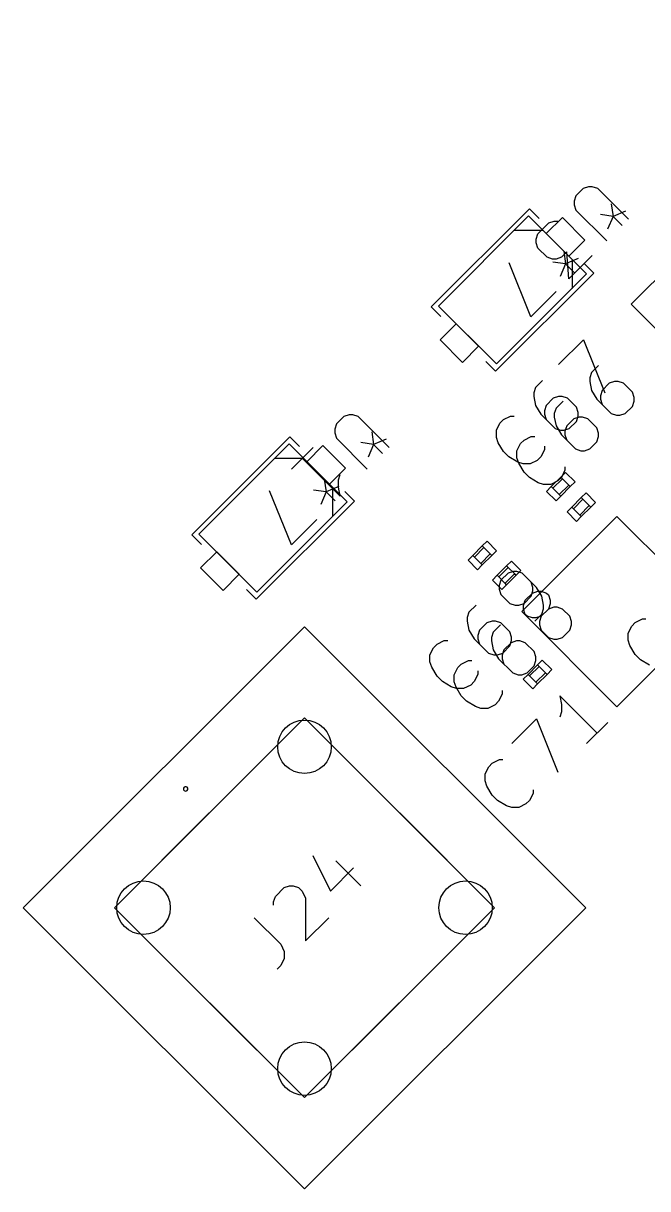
# Model space of a CAD drawing. Header units: millimetres. Extents: x -1 to 260, y -75 to 300.
# Drawn here: x 122.92 to 136.85, y 217.28 to 243.29 of the extents above; entities that cross this region are included whole.
import ezdxf

# ---------------------------------------------------------------- set-up
doc = ezdxf.new("R2010")
doc.units = ezdxf.units.MM
for name, color, linetype, true_color in [('Edge.Cuts', 254, 'CONTINUOUS', 0xd0d2cd), ('F.Fab', 9, 'CONTINUOUS', 0xafafaf), ('F.Silkscreen', 41, 'CONTINUOUS', 0xf2eda1)]:
    doc.layers.add(name, color=color, linetype=linetype, true_color=true_color)

msp = doc.modelspace()

# ---------------------------------------------------------------- linework, layer by layer
at = {"layer": 'Edge.Cuts'}
for centre in [(129.191268, 227.143695), (125.599166, 223.551593), (132.78337, 223.551593), (129.191268, 219.959491)]:
    msp.add_circle(centre, 0.5969, dxfattribs=at)
at = {"layer": 'F.Fab', "linetype": 'CONTINUOUS'}
for p, q in [((136.478041, 237.019915), (142.750078, 243.291952)), ((134.18921, 238.992367), (132.177633, 236.98079)), ((135.482367, 237.69921), (134.18921, 238.992367)), ((134.943552, 238.956446), (134.584342, 238.597236)), ((135.446446, 238.453552), (134.943552, 238.956446)), ((134.512499, 238.669078), (133.865921, 238.669078)), ((134.584342, 238.597236), (135.087236, 238.094342)), ((135.087236, 238.094342), (135.446446, 238.453552)), ((134.972305, 238.203375), (135.012503, 237.921994)), ((135.293884, 238.042586), (135.012503, 237.921994)), ((135.159078, 238.022499), (135.159078, 237.375921)), ((135.012503, 237.921994), (134.731121, 237.962191)), ((135.012503, 237.921994), (134.891911, 237.640613)), ((135.213489, 237.721007), (135.012503, 237.921994)), ((133.47079, 235.687633), (135.482367, 237.69921)), ((132.177633, 236.98079), (133.47079, 235.687633)), ((142.750078, 230.747878), (136.478041, 237.019915)), ((132.572764, 236.585658), (132.213554, 236.226448)), ((133.075658, 236.082764), (132.572764, 236.585658)), ((132.213554, 236.226448), (132.716448, 235.723554)), ((132.716448, 235.723554), (133.075658, 236.082764)), ((128.84921, 233.902367), (126.837633, 231.89079)), ((130.142367, 232.60921), (128.84921, 233.902367)), ((129.603552, 233.866446), (129.244342, 233.507236)), ((130.106446, 233.363552), (129.603552, 233.866446)), ((129.172499, 233.579078), (128.525921, 233.579078)), ((129.244342, 233.507236), (129.747236, 233.004342)), ((129.747236, 233.004342), (130.106446, 233.363552)), ((129.632305, 233.113375), (129.672503, 232.831994)), ((134.694939, 232.9505), (134.907071, 233.162632)), ((134.942426, 233.127277), (134.730294, 232.915145)), ((134.907071, 233.162632), (135.013137, 233.268698)), ((134.907071, 233.162632), (134.942426, 233.127277)), ((135.119203, 232.9505), (134.907071, 233.162632)), ((135.013137, 233.268698), (135.225269, 233.056566)), ((129.672503, 232.831994), (129.391121, 232.872191)), ((129.672503, 232.831994), (129.551911, 232.550613)), ((129.953884, 232.952586), (129.672503, 232.831994)), ((129.873489, 232.631007), (129.672503, 232.831994)), ((129.819078, 232.932499), (129.819078, 232.285921)), ((134.588873, 232.844434), (134.694939, 232.9505)), ((134.801005, 232.632302), (134.588873, 232.844434)), ((134.730294, 232.915145), (134.694939, 232.9505)), ((134.694939, 232.9505), (134.907071, 232.738368)), ((134.871716, 232.773723), (135.083848, 232.985855)), ((135.119203, 232.9505), (134.907071, 232.738368)), ((135.083848, 232.985855), (135.119203, 232.9505)), ((135.225269, 233.056566), (135.119203, 232.9505)), ((135.364646, 232.70506), (135.470712, 232.811126)), ((135.470712, 232.811126), (135.682844, 232.598994)), ((128.13079, 230.597633), (130.142367, 232.60921)), ((134.907071, 232.738368), (134.801005, 232.632302)), ((134.907071, 232.738368), (134.871716, 232.773723)), ((135.152514, 232.492928), (135.364646, 232.70506)), ((135.400001, 232.669705), (135.187869, 232.457573)), ((135.364646, 232.70506), (135.400001, 232.669705)), ((135.576778, 232.492928), (135.364646, 232.70506)), ((135.682844, 232.598994), (135.576778, 232.492928)), ((135.046448, 232.386862), (135.152514, 232.492928)), ((135.25858, 232.17473), (135.046448, 232.386862)), ((135.187869, 232.457573), (135.152514, 232.492928)), ((135.152514, 232.492928), (135.364646, 232.280796)), ((135.329291, 232.316151), (135.541423, 232.528283)), ((135.364646, 232.280796), (135.329291, 232.316151)), ((135.576778, 232.492928), (135.364646, 232.280796)), ((135.541423, 232.528283), (135.576778, 232.492928)), ((136.16, 232.28132), (134.03868, 230.16)), ((135.364646, 232.280796), (135.25858, 232.17473)), ((136.16, 232.28132), (138.28132, 230.16)), ((126.837633, 231.89079), (128.13079, 230.597633)), ((132.945443, 231.41414), (133.157575, 231.626272)), ((133.19293, 231.590917), (132.980798, 231.378785)), ((133.157575, 231.626272), (133.263641, 231.732338)), ((133.157575, 231.626272), (133.19293, 231.590917)), ((133.369707, 231.41414), (133.157575, 231.626272)), ((133.263641, 231.732338), (133.475773, 231.520206)), ((133.475773, 231.520206), (133.369707, 231.41414)), ((127.232764, 231.495658), (126.873554, 231.136448)), ((127.735658, 230.992764), (127.232764, 231.495658)), ((132.839377, 231.308074), (132.945443, 231.41414)), ((133.051509, 231.095942), (132.839377, 231.308074)), ((132.945443, 231.41414), (133.157575, 231.202008)), ((132.980798, 231.378785), (132.945443, 231.41414)), ((133.12222, 231.237363), (133.334352, 231.449495)), ((133.369707, 231.41414), (133.157575, 231.202008)), ((133.334352, 231.449495), (133.369707, 231.41414)), ((133.7, 231.183847), (133.806066, 231.289913)), ((133.806066, 231.289913), (134.018198, 231.077781)), ((126.873554, 231.136448), (127.376448, 230.633554)), ((127.376448, 230.633554), (127.735658, 230.992764)), ((133.157575, 231.202008), (133.051509, 231.095942)), ((133.157575, 231.202008), (133.12222, 231.237363)), ((133.487868, 230.971715), (133.7, 231.183847)), ((133.735355, 231.148492), (133.523223, 230.93636)), ((133.664645, 230.794938), (133.876777, 231.00707)), ((133.7, 231.183847), (133.735355, 231.148492)), ((133.912132, 230.971715), (133.7, 231.183847)), ((133.876777, 231.00707), (133.912132, 230.971715)), ((134.018198, 231.077781), (133.912132, 230.971715)), ((133.381802, 230.865649), (133.487868, 230.971715)), ((133.593934, 230.653517), (133.381802, 230.865649)), ((133.487868, 230.971715), (133.7, 230.759583)), ((133.523223, 230.93636), (133.487868, 230.971715)), ((133.7, 230.759583), (133.593934, 230.653517)), ((133.7, 230.759583), (133.664645, 230.794938)), ((133.912132, 230.971715), (133.7, 230.759583)), ((134.03868, 230.16), (136.16, 228.03868)), ((138.28132, 230.16), (136.16, 228.03868)), ((122.919231, 223.551593), (129.191268, 229.82363)), ((129.191268, 229.82363), (135.463305, 223.551593)), ((134.177574, 228.75874), (134.389706, 228.970872)), ((134.425061, 228.935517), (134.212929, 228.723385)), ((134.389706, 228.970872), (134.495772, 229.076938)), ((134.389706, 228.970872), (134.425061, 228.935517)), ((134.601838, 228.75874), (134.389706, 228.970872)), ((134.495772, 229.076938), (134.707904, 228.864806)), ((134.071508, 228.652674), (134.177574, 228.75874)), ((134.28364, 228.440542), (134.071508, 228.652674)), ((134.177574, 228.75874), (134.389706, 228.546608)), ((134.212929, 228.723385), (134.177574, 228.75874)), ((134.354351, 228.581963), (134.566483, 228.794095)), ((134.601838, 228.75874), (134.389706, 228.546608)), ((134.566483, 228.794095), (134.601838, 228.75874)), ((134.707904, 228.864806), (134.601838, 228.75874)), ((134.389706, 228.546608), (134.28364, 228.440542)), ((134.389706, 228.546608), (134.354351, 228.581963)), ((124.95287, 223.551593), (129.191268, 227.789991)), ((129.191268, 227.789991), (133.429666, 223.551593)), ((129.191268, 217.279556), (122.919231, 223.551593)), ((129.191268, 219.313195), (124.95287, 223.551593)), ((133.429666, 223.551593), (129.191268, 219.313195)), ((135.463305, 223.551593), (129.191268, 217.279556))]:
    msp.add_line(p, q, dxfattribs=at)
at = {"layer": 'F.Fab'}
for centre in [(129.191268, 227.143695), (125.599166, 223.551593), (132.78337, 223.551593), (129.191268, 219.959491)]:
    msp.add_circle(centre, 0.5969, dxfattribs=at)
at = {"layer": 'F.Silkscreen', "linetype": 'CONTINUOUS'}
for p, q in [((135.407747, 239.603101), (135.246341, 239.441696)), ((135.5288, 239.643453), (135.407747, 239.603101)), ((135.609503, 239.643453), (135.5288, 239.643453)), ((135.730557, 239.603101), (135.609503, 239.643453)), ((136.416529, 238.91713), (135.730557, 239.603101)), ((135.246341, 239.441696), (135.20599, 239.320642)), ((135.20599, 239.320642), (135.20599, 239.23994)), ((134.207171, 239.154012), (132.015988, 236.962829)), ((134.422697, 238.938486), (134.207171, 239.154012)), ((135.20599, 239.23994), (135.246341, 239.118886)), ((135.246341, 239.118886), (135.932313, 238.432914)), ((136.031975, 239.263045), (136.072173, 238.981664)), ((136.353554, 239.102256), (136.072173, 238.981664)), ((134.398965, 238.594319), (134.641072, 238.836427)), ((134.641072, 238.836427), (134.762126, 238.876778)), ((134.762126, 238.876778), (134.842829, 238.876778)), ((136.072173, 238.981664), (135.790791, 239.021861)), ((136.072173, 238.981664), (135.951581, 238.700283)), ((136.273159, 238.780677), (136.072173, 238.981664)), ((134.358613, 238.473266), (134.398965, 238.594319)), ((134.358613, 238.392563), (134.358613, 238.473266)), ((134.398965, 238.271509), (134.358613, 238.392563)), ((134.600721, 238.069753), (134.398965, 238.271509)), ((134.721775, 238.029401), (134.600721, 238.069753)), ((134.802478, 238.029401), (134.721775, 238.029401)), ((134.923531, 238.069753), (134.802478, 238.029401)), ((135.044585, 238.190807), (134.923531, 238.069753)), ((135.084937, 237.585537), (135.044585, 238.190807)), ((135.609503, 238.110104), (135.084937, 237.585537)), ((134.237559, 236.73816), (133.753344, 237.948699)), ((135.644012, 237.717171), (135.428486, 237.932697)), ((133.452829, 235.525988), (135.644012, 237.717171)), ((134.802477, 237.303078), (134.237559, 236.73816)), ((132.015988, 236.962829), (132.231514, 236.747303)), ((134.858441, 235.674256), (135.413061, 236.228877)), ((135.413061, 236.228877), (135.88845, 235.040404)), ((133.237303, 235.741514), (133.452829, 235.525988)), ((135.593326, 235.493994), (135.55371, 235.375147)), ((135.751789, 235.652457), (135.593326, 235.493994)), ((134.343436, 235.159251), (134.30382, 235.040404)), ((134.501899, 235.317714), (134.343436, 235.159251)), ((135.55371, 235.375147), (135.55371, 235.295915)), ((135.55371, 235.295915), (135.593326, 235.097837)), ((135.989484, 235.2563), (135.831021, 235.097837)), ((136.108331, 235.295915), (135.989484, 235.2563)), ((136.187562, 235.295915), (136.108331, 235.295915)), ((136.30641, 235.2563), (136.187562, 235.295915)), ((136.504488, 235.058221), (136.30641, 235.2563)), ((134.30382, 235.040404), (134.30382, 234.961172)), ((134.30382, 234.961172), (134.343436, 234.763093)), ((134.739593, 234.921556), (134.58113, 234.763093)), ((134.858441, 234.961172), (134.739593, 234.921556)), ((134.937672, 234.961172), (134.858441, 234.961172)), ((135.056519, 234.921556), (134.937672, 234.961172)), ((135.254598, 234.723478), (135.056519, 234.921556)), ((135.593326, 235.097837), (135.712173, 234.899758)), ((135.712173, 234.899758), (136.029099, 234.582832)), ((135.831021, 235.097837), (135.791405, 234.978989)), ((135.791405, 234.978989), (135.791405, 234.899758)), ((135.791405, 234.899758), (135.831021, 234.780911)), ((136.544104, 234.939374), (136.504488, 235.058221)), ((136.544104, 234.860142), (136.544104, 234.939374)), ((134.343436, 234.763093), (134.462283, 234.565015)), ((134.58113, 234.763093), (134.541514, 234.644246)), ((134.541514, 234.644246), (134.541514, 234.565015)), ((134.801011, 234.701679), (134.761395, 234.582832)), ((134.959474, 234.860142), (134.801011, 234.701679)), ((135.294214, 234.60463), (135.254598, 234.723478)), ((136.346025, 234.582832), (136.504488, 234.741295)), ((136.504488, 234.741295), (136.544104, 234.860142)), ((130.067747, 234.513101), (129.906341, 234.351696)), ((130.1888, 234.553453), (130.067747, 234.513101)), ((130.269503, 234.553453), (130.1888, 234.553453)), ((130.390557, 234.513101), (130.269503, 234.553453)), ((131.076529, 233.82713), (130.390557, 234.513101)), ((133.551121, 234.366936), (133.630352, 234.446167)), ((133.630352, 234.446167), (133.788815, 234.525399)), ((133.788815, 234.525399), (133.868047, 234.525399)), ((134.462283, 234.565015), (134.779209, 234.248089)), ((134.541514, 234.565015), (134.58113, 234.446167)), ((134.761395, 234.582832), (134.761395, 234.5036)), ((134.761395, 234.5036), (134.801011, 234.305521)), ((135.197168, 234.463984), (135.038705, 234.305521)), ((135.096135, 234.248089), (135.254598, 234.406552)), ((135.316016, 234.5036), (135.197168, 234.463984)), ((135.254598, 234.406552), (135.294214, 234.525399)), ((135.294214, 234.525399), (135.294214, 234.60463)), ((135.395247, 234.5036), (135.316016, 234.5036)), ((135.514094, 234.463984), (135.395247, 234.5036)), ((135.712173, 234.265906), (135.514094, 234.463984)), ((136.029099, 234.582832), (136.147947, 234.543216)), ((136.147947, 234.543216), (136.227178, 234.543216)), ((136.227178, 234.543216), (136.346025, 234.582832)), ((129.906341, 234.351696), (129.86599, 234.230642)), ((129.86599, 234.230642), (129.86599, 234.14994)), ((129.86599, 234.14994), (129.906341, 234.028886)), ((130.691975, 234.173045), (130.732173, 233.891664)), ((133.471889, 234.208473), (133.551121, 234.366936)), ((133.471889, 234.05001), (133.471889, 234.208473)), ((134.779209, 234.248089), (134.898056, 234.208473)), ((134.801011, 234.305521), (134.919858, 234.107443)), ((134.898056, 234.208473), (134.977288, 234.208473)), ((134.977288, 234.208473), (135.096135, 234.248089)), ((135.038705, 234.305521), (134.999089, 234.186674)), ((134.999089, 234.186674), (134.999089, 234.107443)), ((135.751789, 234.147058), (135.712173, 234.265906)), ((135.751789, 234.067827), (135.751789, 234.147058)), ((128.867171, 234.064012), (126.675988, 231.872829)), ((129.082697, 233.848486), (128.867171, 234.064012)), ((129.906341, 234.028886), (130.592313, 233.342914)), ((130.732173, 233.891664), (130.450791, 233.931861)), ((130.732173, 233.891664), (130.611581, 233.610283)), ((131.013554, 234.012256), (130.732173, 233.891664)), ((130.933159, 233.690677), (130.732173, 233.891664)), ((133.511505, 233.931162), (133.471889, 234.05001)), ((133.630352, 233.733084), (133.511505, 233.931162)), ((133.929464, 233.750901), (134.008696, 233.909364)), ((134.008696, 233.909364), (134.087927, 233.988595)), ((134.087927, 233.988595), (134.24639, 234.067827)), ((134.24639, 234.067827), (134.325622, 234.067827)), ((134.541514, 233.851931), (134.541514, 233.772699)), ((134.919858, 234.107443), (135.236784, 233.790517)), ((134.999089, 234.107443), (135.038705, 233.988595)), ((135.55371, 233.790517), (135.712173, 233.94898)), ((135.712173, 233.94898), (135.751789, 234.067827)), ((128.89756, 233.342914), (129.381775, 233.82713)), ((133.749199, 233.614236), (133.630352, 233.733084)), ((133.947278, 233.495389), (133.749199, 233.614236)), ((133.929464, 233.592438), (133.929464, 233.750901)), ((133.96908, 233.47359), (133.929464, 233.592438)), ((134.462283, 233.614236), (134.383051, 233.535005)), ((134.541514, 233.772699), (134.462283, 233.614236)), ((135.236784, 233.790517), (135.355631, 233.750901)), ((135.355631, 233.750901), (135.434863, 233.750901)), ((135.434863, 233.750901), (135.55371, 233.790517)), ((129.139667, 233.585022), (129.987044, 232.737645)), ((134.066125, 233.455773), (133.947278, 233.495389)), ((134.087927, 233.275512), (133.96908, 233.47359)), ((134.224588, 233.455773), (134.066125, 233.455773)), ((134.383051, 233.535005), (134.224588, 233.455773)), ((134.999089, 233.394359), (134.999089, 233.315127)), ((129.946693, 233.100807), (129.987044, 233.22186)), ((129.946693, 232.939401), (129.946693, 233.100807)), ((134.206774, 233.156664), (134.087927, 233.275512)), ((134.404853, 233.037817), (134.206774, 233.156664)), ((134.840626, 233.077433), (134.682163, 232.998201)), ((134.919858, 233.156664), (134.840626, 233.077433)), ((134.999089, 233.315127), (134.919858, 233.156664)), ((128.897559, 231.64816), (128.413344, 232.858699)), ((129.987044, 232.737645), (129.946693, 232.939401)), ((130.304012, 232.627171), (130.088486, 232.842697)), ((134.5237, 232.998201), (134.404853, 233.037817)), ((134.682163, 232.998201), (134.5237, 232.998201)), ((128.112829, 230.435988), (130.304012, 232.627171)), ((129.462477, 232.213078), (128.897559, 231.64816)), ((126.675988, 231.872829), (126.891514, 231.657303)), ((133.73137, 231.017552), (133.572907, 230.859089)), ((133.850217, 231.057168), (133.73137, 231.017552)), ((133.929449, 231.057168), (133.850217, 231.057168)), ((134.048296, 231.017552), (133.929449, 231.057168)), ((134.365222, 230.700626), (134.048296, 231.017552)), ((133.572907, 230.859089), (133.533291, 230.740242)), ((133.533291, 230.740242), (133.533291, 230.66101)), ((134.285991, 230.700626), (134.246375, 230.819473)), ((127.897303, 230.651514), (128.112829, 230.435988)), ((133.533291, 230.66101), (133.572907, 230.542163)), ((133.572907, 230.542163), (133.770986, 230.344084)), ((134.087912, 230.344084), (134.246375, 230.502547)), ((134.115334, 230.416664), (134.273797, 230.575127)), ((134.246375, 230.502547), (134.285991, 230.621394)), ((134.273797, 230.575127), (134.392644, 230.614743)), ((134.285991, 230.621394), (134.285991, 230.700626)), ((134.484069, 230.502547), (134.365222, 230.700626)), ((134.392644, 230.614743), (134.471876, 230.614743)), ((134.471876, 230.614743), (134.590723, 230.575127)), ((134.523685, 230.304468), (134.484069, 230.502547)), ((134.590723, 230.575127), (134.630339, 230.535511)), ((134.630339, 230.535511), (134.669955, 230.416664)), ((133.018286, 230.304468), (132.859823, 230.146005)), ((133.770986, 230.344084), (133.889833, 230.304468)), ((133.889833, 230.304468), (133.969065, 230.304468)), ((133.969065, 230.304468), (134.087912, 230.344084)), ((134.075718, 230.297817), (134.115334, 230.416664)), ((134.075718, 230.218585), (134.075718, 230.297817)), ((134.115334, 230.099738), (134.075718, 230.218585)), ((134.630339, 230.218585), (134.471876, 230.060122)), ((134.484069, 230.10639), (134.523685, 230.225237)), ((134.523685, 230.225237), (134.523685, 230.304468)), ((134.669955, 230.337432), (134.630339, 230.218585)), ((134.749186, 230.258201), (134.630339, 230.218585)), ((134.669955, 230.416664), (134.669955, 230.337432)), ((134.828418, 230.258201), (134.749186, 230.258201)), ((134.947265, 230.218585), (134.828418, 230.258201)), ((135.105728, 230.060122), (134.947265, 230.218585)), ((132.859823, 230.146005), (132.820207, 230.027158)), ((132.820207, 230.027158), (132.820207, 229.947926)), ((134.15495, 230.060122), (134.115334, 230.099738)), ((134.273797, 230.020506), (134.15495, 230.060122)), ((134.353029, 230.020506), (134.273797, 230.020506)), ((134.325606, 229.947927), (134.484069, 230.10639)), ((134.471876, 230.060122), (134.353029, 230.020506)), ((134.471876, 230.060122), (134.43226, 229.941275)), ((135.145344, 229.941275), (135.105728, 230.060122)), ((136.56829, 229.917732), (136.726753, 229.996963)), ((136.726753, 229.996963), (136.805984, 229.996963)), ((132.820207, 229.947926), (132.859823, 229.749848)), ((132.859823, 229.749848), (132.978671, 229.551769)), ((133.097518, 229.749848), (133.057902, 229.631)), ((133.255981, 229.908311), (133.097518, 229.749848)), ((133.374828, 229.947926), (133.255981, 229.908311)), ((133.40225, 229.70358), (133.362634, 229.584733)), ((133.45406, 229.947926), (133.374828, 229.947926)), ((133.560713, 229.862043), (133.40225, 229.70358)), ((133.572907, 229.908311), (133.45406, 229.947926)), ((133.770986, 229.710232), (133.572907, 229.908311)), ((133.810601, 229.591385), (133.770986, 229.710232)), ((134.43226, 229.941275), (134.43226, 229.862043)), ((134.43226, 229.862043), (134.471876, 229.743196)), ((134.471876, 229.743196), (134.630339, 229.584733)), ((134.947265, 229.584733), (135.105728, 229.743196)), ((135.105728, 229.743196), (135.145344, 229.862043)), ((135.145344, 229.862043), (135.145344, 229.941275)), ((136.409827, 229.680037), (136.489058, 229.8385)), ((136.489058, 229.8385), (136.56829, 229.917732)), ((132.067508, 229.35369), (132.14674, 229.432922)), ((132.14674, 229.432922), (132.305203, 229.512153)), ((132.305203, 229.512153), (132.384434, 229.512153)), ((132.978671, 229.551769), (133.295597, 229.234843)), ((133.057902, 229.631), (133.057902, 229.551769)), ((133.057902, 229.551769), (133.097518, 229.432922)), ((133.362634, 229.584733), (133.362634, 229.505501)), ((133.362634, 229.505501), (133.40225, 229.307423)), ((133.798408, 229.465886), (133.639945, 229.307423)), ((133.770986, 229.393306), (133.810601, 229.512153)), ((133.917255, 229.505501), (133.798408, 229.465886)), ((133.810601, 229.512153), (133.810601, 229.591385)), ((133.996487, 229.505501), (133.917255, 229.505501)), ((134.115334, 229.465886), (133.996487, 229.505501)), ((134.313413, 229.267807), (134.115334, 229.465886)), ((134.630339, 229.584733), (134.749186, 229.545117)), ((134.749186, 229.545117), (134.828418, 229.545117)), ((134.828418, 229.545117), (134.947265, 229.584733)), ((136.409827, 229.521574), (136.409827, 229.680037)), ((136.449442, 229.402727), (136.409827, 229.521574)), ((131.988277, 229.195227), (132.067508, 229.35369)), ((131.988277, 229.036764), (131.988277, 229.195227)), ((133.295597, 229.234843), (133.414444, 229.195227)), ((133.40225, 229.307423), (133.521098, 229.109344)), ((133.414444, 229.195227), (133.493675, 229.195227)), ((133.493675, 229.195227), (133.612523, 229.234843)), ((133.639945, 229.307423), (133.600329, 229.188575)), ((133.600329, 229.188575), (133.600329, 229.109344)), ((133.612523, 229.234843), (133.770986, 229.393306)), ((134.353028, 229.14896), (134.313413, 229.267807)), ((136.56829, 229.204648), (136.449442, 229.402727)), ((136.687137, 229.085801), (136.56829, 229.204648)), ((132.027892, 228.917917), (131.988277, 229.036764)), ((132.14674, 228.719838), (132.027892, 228.917917)), ((132.530704, 228.752802), (132.609935, 228.911265)), ((132.609935, 228.911265), (132.689167, 228.990497)), ((132.689167, 228.990497), (132.84763, 229.069728)), ((132.84763, 229.069728), (132.926861, 229.069728)), ((133.521098, 229.109344), (133.838024, 228.792418)), ((133.600329, 229.109344), (133.639945, 228.990497)), ((134.15495, 228.792418), (134.313413, 228.950881)), ((134.313413, 228.950881), (134.353028, 229.069728)), ((134.353028, 229.069728), (134.353028, 229.14896)), ((136.885216, 228.966953), (136.687137, 229.085801)), ((132.265587, 228.600991), (132.14674, 228.719838)), ((132.530704, 228.594339), (132.530704, 228.752802)), ((133.057902, 228.759454), (132.978671, 228.600991)), ((133.057902, 228.838685), (133.057902, 228.759454)), ((133.838024, 228.792418), (133.956871, 228.752802)), ((133.956871, 228.752802), (134.036102, 228.752802)), ((134.036102, 228.752802), (134.15495, 228.792418)), ((132.463666, 228.482143), (132.265587, 228.600991)), ((132.582513, 228.442528), (132.463666, 228.482143)), ((132.570319, 228.475492), (132.530704, 228.594339)), ((132.689167, 228.277413), (132.570319, 228.475492)), ((132.740976, 228.442528), (132.582513, 228.442528)), ((132.899439, 228.521759), (132.740976, 228.442528)), ((132.978671, 228.600991), (132.899439, 228.521759)), ((133.600329, 228.39626), (133.600329, 228.317029)), ((132.808014, 228.158566), (132.689167, 228.277413)), ((133.006093, 228.039718), (132.808014, 228.158566)), ((133.521098, 228.158566), (133.441866, 228.079334)), ((133.600329, 228.317029), (133.521098, 228.158566)), ((135.716202, 227.45099), (134.884272, 228.28292)), ((134.884272, 228.28292), (134.923887, 228.084842)), ((133.12494, 228.000103), (133.006093, 228.039718)), ((133.283403, 228.000103), (133.12494, 228.000103)), ((133.441866, 228.079334), (133.283403, 228.000103)), ((134.923887, 227.926379), (134.884272, 227.807531)), ((134.923887, 228.084842), (134.923887, 227.926379)), ((133.814646, 227.213295), (134.369267, 227.767916)), ((134.369267, 227.767916), (134.844656, 226.579443)), ((135.953897, 227.688684), (135.478508, 227.213295)), ((133.378873, 226.777522), (133.537336, 226.856753)), ((133.537336, 226.856753), (133.616567, 226.856753)), ((126.011409, 224.610132), (128.132729, 226.731452)), ((130.249807, 226.731452), (132.371127, 224.610132)), ((133.22041, 226.539827), (133.299641, 226.69829)), ((133.299641, 226.69829), (133.378873, 226.777522)), ((133.22041, 226.381364), (133.22041, 226.539827)), ((133.260025, 226.262517), (133.22041, 226.381364)), ((133.378873, 226.064438), (133.260025, 226.262517)), ((133.49772, 225.945591), (133.378873, 226.064438)), ((134.290035, 226.104054), (134.210804, 225.945591)), ((134.290035, 226.183285), (134.290035, 226.104054)), ((133.695799, 225.826743), (133.49772, 225.945591)), ((133.814646, 225.787128), (133.695799, 225.826743)), ((134.131572, 225.866359), (133.973109, 225.787128)), ((134.210804, 225.945591), (134.131572, 225.866359)), ((133.973109, 225.787128), (133.814646, 225.787128)), ((129.374619, 224.715177), (129.770777, 223.922861)), ((129.889624, 224.596329), (130.444245, 224.041709)), ((129.770777, 223.922861), (130.285782, 224.437866)), ((128.542688, 223.804014), (128.740767, 224.002093)), ((128.740767, 224.002093), (128.859614, 224.041709)), ((128.859614, 224.041709), (128.938846, 224.041709)), ((128.938846, 224.041709), (129.057693, 224.002093)), ((129.057693, 224.002093), (129.136924, 223.922861)), ((128.503072, 223.685167), (128.542688, 223.804014)), ((129.136924, 223.922861), (129.216156, 223.764398)), ((129.216156, 223.764398), (129.216156, 222.81362)), ((128.503072, 223.605935), (128.503072, 223.685167)), ((128.067299, 223.328625), (128.661536, 222.734389)), ((129.216156, 222.81362), (129.731161, 223.328625)), ((128.661536, 222.734389), (128.740767, 222.575926)), ((126.011409, 222.493054), (128.130608, 220.369612)), ((128.740767, 222.417463), (128.661536, 222.259)), ((128.740767, 222.575926), (128.740767, 222.417463)), ((130.251928, 220.369612), (132.371127, 222.493054)), ((128.661536, 222.259), (128.582304, 222.179768))]:
    msp.add_line(p, q, dxfattribs=at)
at = {"layer": 'F.Silkscreen'}
for centre in [(129.191268, 227.143695), (125.599166, 223.551593), (132.78337, 223.551593), (129.191268, 219.959491)]:
    msp.add_circle(centre, 0.5969, dxfattribs=at)
for centre, start, end in [((126.539618, 226.203243), -225, -45), ((126.539618, 226.203244), -45.0008103, 135.0008103)]:
    msp.add_arc(centre, 0.05, start, end, dxfattribs=at)

doc.saveas('drawing.dxf')
